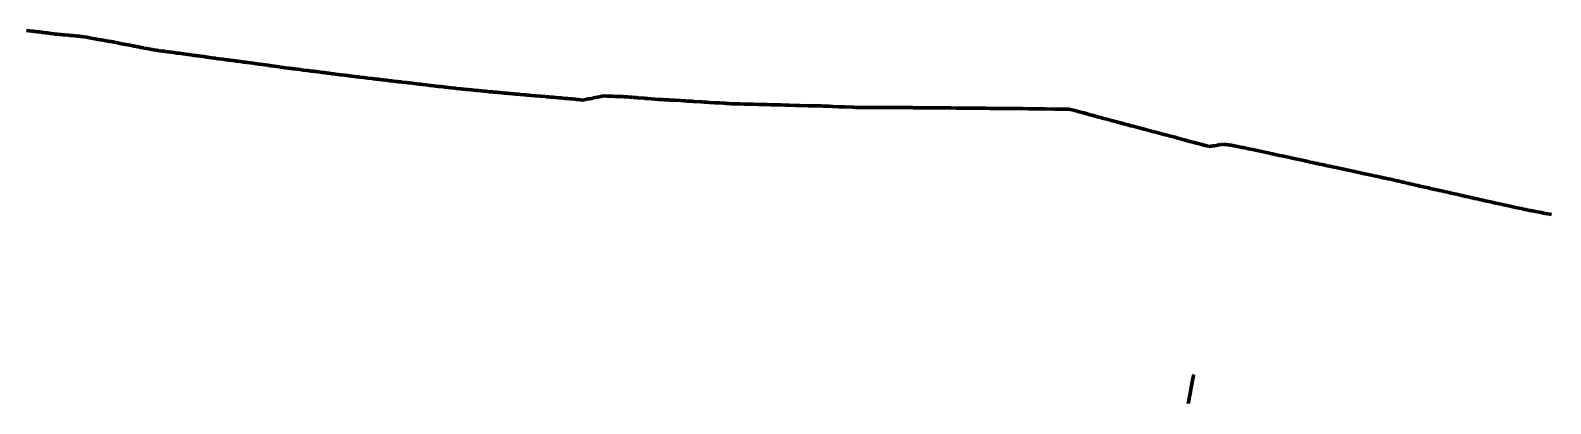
# Model space of a CAD drawing. Header units: metres. Extents: x 599858 to 604892, y 1147555 to 1148052.
# Drawn here: x 602066 to 602772, y 1147750 to 1147924 of the extents above; entities that cross this region are included whole.
import ezdxf

# ---------------------------------------------------------------- set-up
doc = ezdxf.new("R2010")
doc.units = ezdxf.units.M
doc.header["$MEASUREMENT"] = 0
doc.linetypes.add('DGN Style 5', pattern=[112.216283, 48.092693, -64.12359])
doc.layers.add('TF_T_---_Kabl-_2', color=5, linetype='DGN Style 5', lineweight=70)

msp = doc.modelspace()

# ---------------------------------------------------------------- linework, layer by layer
at = {"layer": 'TF_T_---_Kabl-_2'}
for points in [[(602129.44, 1147913.84, 40.789168), (602129.41, 1147913.84, 40.79), (602129.17, 1147913.88, 40.8), (602128.89, 1147913.91, 40.8), (602128.28, 1147914, 40.81), (602127.7, 1147914.08, 40.86), (602127.63, 1147914.08, 40.84), (602127.08, 1147914.16, 40.87), (602125.72, 1147914.34, 40.85), (602125.47, 1147914.38, 40.86), (602124.96, 1147914.45, 40.87), (602124.1, 1147914.56, 40.88), (602122.932756, 1147914.723303, 40.918529), (602122.62, 1147914.78, 40.93), (602122.14, 1147914.87, 40.94), (602122.08, 1147914.88, 40.97), (602121.84, 1147914.93, 40.97), (602121.32, 1147915.03, 40.94), (602120.62, 1147915.17, 40.96), (602118.54, 1147915.57, 40.99), (602118.35, 1147915.6, 41.01), (602118.21, 1147915.63, 41.01), (602116.89, 1147915.88, 41), (602116.46, 1147915.97, 40.96), (602115.87, 1147916.08, 41.01), (602115.44, 1147916.16, 40.97), (602114.83, 1147916.28, 40.98), (602114.18, 1147916.41, 41.01), (602113.72, 1147916.5, 40.96), (602113.61, 1147916.52, 40.95), (602113.41, 1147916.55, 40.93), (602113.22, 1147916.59, 40.95), (602113.11, 1147916.61, 40.95), (602111.9, 1147916.84, 41.02), (602111.55, 1147916.91, 41.02), (602111.01, 1147917.02, 40.95), (602109.86, 1147917.24, 40.94), (602107.97, 1147917.6, 40.97), (602107.35, 1147917.72, 40.98), (602106.12, 1147917.96, 40.97), (602104.62, 1147918.25, 40.96), (602104.41, 1147918.29, 40.97), (602103.84, 1147918.4, 40.99), (602102.91, 1147918.58, 41.02), (602102.49, 1147918.66, 40.95), (602102.065295, 1147918.741427, 40.9639), (602102.04, 1147918.75, 40.96), (602101.87, 1147918.77, 40.94), (602101.59, 1147918.82, 40.94), (602098.63, 1147919.35, 41.04), (602098.12, 1147919.44, 41.05), (602097.14, 1147919.61, 41.07), (602096.7, 1147919.69, 41.07), (602096.6, 1147919.7, 41.05), (602096.38, 1147919.74, 41.06), (602093.06, 1147920.33, 41.07), (602092.89, 1147920.36, 41.08), (602092.48, 1147920.43, 41.1), (602091.84, 1147920.55, 41.07), (602090.44, 1147920.79, 41.08), (602089.20499, 1147921.011627, 41.058644), (602088.79, 1147921.04, 41.05), (602087.57, 1147921.14, 41.03), (602086.37, 1147921.24, 41.03), (602085.11, 1147921.34, 41), (602084.92, 1147921.36, 40.97), (602084.4, 1147921.4, 41), (602083.96, 1147921.44, 41.01), (602083.45, 1147921.48, 41), (602083.17, 1147921.5, 40.96), (602083.16, 1147921.5, 40.96), (602081.56, 1147921.64, 41.02), (602080.76, 1147921.7, 41.04), (602080.69, 1147921.71, 41.05), (602079.668276, 1147921.789263, 40.994449), (602079.25, 1147921.84, 40.98), (602078, 1147922, 41.01), (602077.29, 1147922.09, 41.01), (602076.53, 1147922.18, 40.98), (602075.21, 1147922.35, 41.06), (602075.15, 1147922.36, 41.06), (602074.82, 1147922.4, 41.07), (602074.69, 1147922.42, 41.07), (602074.49, 1147922.44, 41.08), (602073.42, 1147922.58, 41.06), (602073.31, 1147922.59, 41.07), (602073.24, 1147922.6, 41.07), (602072.8, 1147922.65, 41.07), (602071.45, 1147922.82, 41.05), (602070.86, 1147922.9, 41.04), (602069.61, 1147923.05, 41.04), (602069.45, 1147923.07, 41.05), (602069.34, 1147923.09, 41.05), (602068.79, 1147923.16, 41.06), (602067.96, 1147923.26, 40.99), (602067.73, 1147923.29, 41.06), (602067.22, 1147923.36, 41.05), (602066.73, 1147923.42, 41.05), (602066.54, 1147923.44, 41.05), (602066.22, 1147923.48, 41.04), (602063.85, 1147923.78, 41.04)], [(602115.93, 1147916.07, 41.007984), (602116.46, 1147915.97, 40.96), (602116.89, 1147915.89, 41), (602118.21, 1147915.63, 41.01), (602118.35, 1147915.6, 41.01), (602118.54, 1147915.57, 40.99), (602120.62, 1147915.17, 40.96), (602121.32, 1147915.03, 40.94), (602121.84, 1147914.93, 40.97), (602122.08, 1147914.88, 40.97), (602122.14, 1147914.87, 40.95), (602122.62, 1147914.78, 40.93), (602122.932756, 1147914.723303, 40.918529), (602124.1, 1147914.56, 40.88), (602124.96, 1147914.45, 40.87), (602125.47, 1147914.38, 40.86), (602125.72, 1147914.34, 40.85), (602127.08, 1147914.16, 40.87), (602127.63, 1147914.08, 40.84), (602127.7, 1147914.08, 40.86), (602128.28, 1147914, 40.81), (602128.89, 1147913.91, 40.8), (602129.17, 1147913.88, 40.8), (602129.41, 1147913.84, 40.79), (602129.437048, 1147913.842742, 40.788847)], [(602772.46, 1147838.14, 40.35), (602771.8, 1147838.27, 40.26), (602771.46, 1147838.34, 40.28), (602771.05, 1147838.42, 40.28), (602770.59, 1147838.5, 40.27), (602769.61, 1147838.69, 40.28), (602768.81, 1147838.85, 40.37), (602767.9, 1147839.02, 40.35), (602767.89, 1147839.03, 40.35), (602767.88, 1147839.03, 40.35), (602765.07, 1147839.57, 40.27), (602763.66, 1147839.84, 40.28), (602763.3, 1147839.91, 40.29), (602762.79, 1147840.01, 40.38), (602762.29, 1147840.1, 40.27), (602760.553545, 1147840.437411, 40.308881), (602760.13, 1147840.53, 40.32), (602758.43, 1147840.9, 40.32), (602757.46, 1147841.11, 40.34), (602755.8, 1147841.48, 40.36), (602753.24, 1147842.04, 40.39), (602751.98, 1147842.31, 40.4), (602750.43, 1147842.65, 40.46), (602749.59, 1147842.83, 40.42), (602749.38, 1147842.88, 40.46), (602749.07, 1147842.94, 40.49), (602748.38, 1147843.1, 40.5), (602746.46, 1147843.51, 40.53), (602744.77, 1147843.88, 40.48), (602744.65, 1147843.91, 40.49), (602744.44, 1147843.96, 40.48), (602744.2, 1147844.01, 40.5), (602742.46, 1147844.39, 40.54), (602742.25, 1147844.43, 40.53), (602741.63, 1147844.57, 40.49), (602741.532999, 1147844.592613, 40.492372), (602741.11, 1147844.69, 40.49), (602740.62, 1147844.8, 40.57), (602739.8, 1147844.98, 40.51), (602738.87, 1147845.19, 40.49), (602738.55, 1147845.26, 40.49), (602737.95, 1147845.4, 40.55), (602737.09, 1147845.59, 40.64), (602736.89, 1147845.64, 40.65), (602736.75, 1147845.67, 40.61), (602736.33, 1147845.76, 40.6), (602735.59, 1147845.93, 40.62), (602735.14, 1147846.03, 40.67), (602734.44, 1147846.19, 40.66), (602732.97, 1147846.52, 40.7), (602732.78, 1147846.56, 40.72), (602732.57, 1147846.61, 40.68), (602731.14, 1147846.93, 40.7), (602730.62, 1147847.05, 40.74), (602729.06, 1147847.4, 40.76), (602728.49, 1147847.53, 40.74), (602728.35, 1147847.57, 40.75), (602728.33, 1147847.57, 40.75), (602727.49, 1147847.76, 40.71), (602726.02, 1147848.09, 40.8), (602725.96, 1147848.1, 40.8), (602725.7, 1147848.16, 40.78), (602725.01, 1147848.32, 40.81), (602724.59, 1147848.41, 40.78), (602724.46, 1147848.44, 40.82), (602724.12, 1147848.52, 40.82), (602723.15, 1147848.74, 40.8), (602722.95, 1147848.78, 40.73), (602722.63, 1147848.85, 40.8), (602722.21, 1147848.95, 40.75), (602722.04, 1147848.99, 40.75), (602720.64, 1147849.3, 40.77), (602720.56, 1147849.32, 40.77), (602720.51, 1147849.33, 40.77), (602720.31, 1147849.38, 40.81), (602719.89, 1147849.47, 40.79), (602719.18, 1147849.63, 40.77), (602718.27, 1147849.84, 40.88), (602718.19, 1147849.86, 40.87), (602718.04, 1147849.89, 40.84), (602717.57, 1147850, 40.87), (602717.56, 1147850, 40.87), (602717.51, 1147850.01, 40.88), (602716.17, 1147850.31, 40.92), (602715.33, 1147850.5, 40.91), (602712.95, 1147851.04, 40.83), (602712.17, 1147851.22, 40.96), (602711.97, 1147851.26, 40.95), (602711.31, 1147851.41, 40.83), (602710.41, 1147851.61, 40.81), (602709.49, 1147851.82, 40.81), (602708.918364, 1147851.947741, 40.78948), (602707.62, 1147852.25, 40.75), (602706.06, 1147852.61, 40.79), (602705.6, 1147852.72, 40.82), (602705.35, 1147852.78, 40.84), (602705.29, 1147852.79, 40.84), (602705.23, 1147852.81, 40.85), (602704.92, 1147852.88, 40.86), (602704.75, 1147852.92, 40.84), (602703.72, 1147853.16, 40.83), (602703.41, 1147853.23, 40.81), (602701.14, 1147853.76, 40.78), (602700.657756, 1147853.865813, 40.789899), (602698.9, 1147854.25, 40.82), (602697.66, 1147854.52, 40.82), (602696.4, 1147854.79, 40.74), (602695.38, 1147855.01, 40.72), (602695.16, 1147855.06, 40.72), (602694.33, 1147855.24, 40.81), (602693.82, 1147855.35, 40.84), (602691.16, 1147855.92, 40.84), (602690.64, 1147856.03, 40.78), (602690.2, 1147856.13, 40.79), (602690.09, 1147856.15, 40.8), (602689.55, 1147856.27, 40.83), (602688.16, 1147856.57, 40.77), (602687.95, 1147856.61, 40.76), (602687.9, 1147856.63, 40.75), (602685.89, 1147857.06, 40.82), (602685.73, 1147857.09, 40.83), (602685.53, 1147857.14, 40.84), (602684.92, 1147857.27, 40.86), (602684.38, 1147857.39, 40.87), (602682.93, 1147857.7, 40.88), (602680.94, 1147858.13, 40.83), (602680.78, 1147858.16, 40.82), (602678.1, 1147858.74, 40.86), (602677.93, 1147858.78, 40.86), (602676.62, 1147859.06, 40.87), (602676.03, 1147859.19, 40.89), (602674.42, 1147859.54, 40.79), (602672.43, 1147859.96, 40.87), (602671.59, 1147860.15, 40.85), (602670.7, 1147860.34, 40.86), (602670.52, 1147860.38, 40.9), (602669.64, 1147860.57, 40.84), (602669.59, 1147860.58, 40.85), (602669.44, 1147860.61, 40.84), (602669.25, 1147860.65, 40.84), (602668.46, 1147860.82, 40.91), (602668.16, 1147860.89, 40.86), (602668.02, 1147860.92, 40.87), (602667.7, 1147860.99, 40.82), (602666.75, 1147861.19, 40.88), (602665.97, 1147861.36, 40.89), (602664.75, 1147861.62, 40.97), (602664.54, 1147861.67, 40.92), (602664.21, 1147861.74, 40.87), (602663.83, 1147861.82, 40.86), (602663.37, 1147861.92, 40.84), (602662.08, 1147862.2, 40.93), (602661.42, 1147862.34, 40.91), (602660.35, 1147862.57, 40.85), (602659.77, 1147862.7, 40.82), (602659.47, 1147862.76, 40.87), (602658.55, 1147862.96, 40.89), (602657.97, 1147863.09, 40.97), (602656.01, 1147863.51, 40.93), (602655.61, 1147863.6, 40.95), (602655.21, 1147863.68, 40.96), (602655.07, 1147863.71, 40.95), (602651.24, 1147864.54, 41.06), (602651.12, 1147864.57, 41.06), (602651.08, 1147864.57, 41.06), (602650.96, 1147864.6, 41.07), (602647.95, 1147865.25, 41.28), (602647.2, 1147865.41, 41.3), (602646.17, 1147865.63, 41.33), (602642.79, 1147866.36, 41.33), (602642.55, 1147866.41, 41.34), (602641.46, 1147866.65, 41.46), (602640.12, 1147866.94, 41.45), (602638.41, 1147867.31, 41.46), (602638.28, 1147867.34, 41.47), (602638.17, 1147867.36, 41.47), (602638.16, 1147867.36, 41.47), (602637.94, 1147867.41, 41.48), (602635.75, 1147867.88, 41.59), (602635.14, 1147868.02, 41.51), (602635, 1147868.05, 41.52), (602634.98, 1147868.05, 41.52), (602633.7, 1147868.33, 41.59), (602631.74, 1147868.75, 41.56), (602630.53, 1147869.01, 41.6), (602630.31, 1147869.06, 41.71), (602630.04, 1147869.12, 41.73), (602629.92, 1147869.14, 41.72), (602629.4, 1147869.25, 41.79), (602629.14, 1147869.31, 41.79), (602628.91, 1147869.36, 41.8), (602628.815025, 1147869.378161, 41.80051), (602627.34, 1147869.67, 41.74), (602626.56, 1147869.82, 41.79), (602625.83, 1147869.97, 41.76), (602625.14, 1147870.1, 41.78), (602624.82, 1147870.16, 41.8), (602624.46, 1147870.23, 41.81), (602623.73, 1147870.38, 41.84), (602623.66, 1147870.39, 41.84), (602623.56159, 1147870.406654, 41.832422), (602623.46, 1147870.42, 41.83), (602623.18, 1147870.45, 41.86), (602622.91, 1147870.48, 41.87), (602622.74, 1147870.5, 41.87), (602622.19, 1147870.55, 41.93), (602621.32, 1147870.64, 41.9), (602620.1, 1147870.77, 41.96), (602619.7145, 1147870.80906, 41.964391), (602619.09, 1147870.7, 41.99), (602618.84, 1147870.66, 42), (602618.49, 1147870.6, 42.01), (602617.86, 1147870.49, 41.98), (602616.86, 1147870.32, 42.16), (602615.93, 1147870.16, 42.31), (602615.86, 1147870.15, 42.32), (602615.28, 1147870.05, 42.29), (602614.89, 1147869.98, 42.35), (602614.59, 1147869.93, 42.37), (602614.41, 1147869.9, 42.34), (602614.2, 1147869.87, 42.34), (602613.578274, 1147869.760834, 42.374637), (602613.5, 1147869.78, 42.38), (602613.18, 1147869.87, 42.46), (602612.63, 1147870.01, 42.51), (602612.32, 1147870.09, 42.46), (602612.1, 1147870.15, 42.46), (602611.82, 1147870.23, 42.46), (602611.59, 1147870.29, 42.5), (602610.98, 1147870.45, 42.57), (602610.01, 1147870.71, 42.63), (602609.51, 1147870.84, 42.64), (602609.44, 1147870.86, 42.64), (602609.42, 1147870.87, 42.65), (602607.55, 1147871.36, 42.91), (602607.14, 1147871.47, 42.97), (602607.12, 1147871.48, 42.97), (602604.46, 1147872.18, 43.34), (602603.88, 1147872.34, 43.42), (602602.35, 1147872.75, 43.76), (602598.82, 1147873.68, 44.27), (602597.41, 1147874.06, 44.46), (602596.18, 1147874.38, 44.66), (602595.31, 1147874.62, 44.82), (602594.93, 1147874.72, 44.74), (602593.89, 1147875, 44.84), (602592.29, 1147875.42, 44.81), (602588.59, 1147876.4, 44.79), (602587.67, 1147876.65, 44.79), (602583.16, 1147877.85, 44.95), (602582.68, 1147877.97, 44.97), (602582.63, 1147877.99, 44.97), (602578.1, 1147879.19, 45.17), (602577.04, 1147879.47, 45.21), (602575.64, 1147879.84, 45.32), (602573.8, 1147880.33, 45.36), (602572.9, 1147880.57, 45.37), (602572.14, 1147880.78, 45.23), (602572.03, 1147880.8, 45.19), (602571.98, 1147880.82, 45.18), (602571.87, 1147880.85, 45.19), (602570.96, 1147881.09, 45.23), (602568.59, 1147881.72, 45.34), (602567.74, 1147881.95, 45.39), (602567.03, 1147882.13, 45.41), (602563.812418, 1147882.988612, 45.557066), (602563.06, 1147883.2, 45.59), (602562.13, 1147883.45, 45.64), (602561.94, 1147883.5, 45.63), (602559.01, 1147884.31, 45.62), (602558.69, 1147884.39, 45.62), (602558.69, 1147884.4, 45.62), (602558.66, 1147884.4, 45.62), (602557.54, 1147884.71, 45.78), (602556.76, 1147884.93, 45.56), (602556.27, 1147885.06, 45.43), (602556.18, 1147885.08, 45.39), (602555.15, 1147885.37, 44.83), (602553.01, 1147885.95, 43.71), (602552.45, 1147886.11, 43.54), (602552.37, 1147886.13, 43.51), (602552, 1147886.23, 43.3), (602550.3, 1147886.7, 42.33), (602548.981735, 1147887.058108, 41.923339), (602548.16, 1147887.07, 41.73), (602547.99, 1147887.08, 41.68), (602547.91, 1147887.08, 41.67), (602547.77, 1147887.08, 41.66), (602547.03, 1147887.09, 41.76), (602546.5, 1147887.1, 41.83), (602546.43, 1147887.1, 41.83), (602546.42, 1147887.1, 41.83), (602545.48, 1147887.11, 41.91), (602545.19, 1147887.12, 41.91), (602544.6, 1147887.13, 41.93), (602543.49, 1147887.14, 41.91), (602541.79, 1147887.17, 41.95), (602541.6, 1147887.17, 41.95), (602541.47, 1147887.17, 41.95), (602537.26, 1147887.24, 41.96), (602534.94, 1147887.27, 41.89), (602534.26, 1147887.29, 41.87), (602533.97, 1147887.29, 41.9), (602533.64, 1147887.29, 41.87), (602532.52, 1147887.31, 41.92), (602531.81, 1147887.32, 41.95), (602531.68, 1147887.32, 41.95), (602529.378511, 1147887.363348, 41.94897), (602526.8, 1147887.38, 41.95), (602522.77, 1147887.42, 42.01), (602522.43, 1147887.42, 42.01), (602517.44, 1147887.47, 42.06), (602517.39, 1147887.47, 42.06), (602511.89, 1147887.52, 42.1), (602511.75, 1147887.52, 42.1), (602511.62, 1147887.52, 42.1), (602509.75, 1147887.54, 42.1), (602507.21, 1147887.56, 42.13), (602506.8, 1147887.56, 42.12), (602506.64, 1147887.57, 42.13), (602506.41, 1147887.57, 42.13), (602503.38, 1147887.6, 42.15), (602502.72, 1147887.6, 42.16), (602501.93, 1147887.61, 42.13), (602501.74, 1147887.61, 42.15), (602500.75, 1147887.62, 42.16), (602498.25, 1147887.64, 42.15), (602496.17, 1147887.66, 42.11), (602495.86, 1147887.66, 42.12), (602493.42, 1147887.69, 42.09), (602492.48, 1147887.69, 42.08), (602491.7, 1147887.7, 42.08), (602491.23, 1147887.71, 42.07), (602490.83, 1147887.71, 42.07), (602488.16, 1147887.73, 42.04), (602487.15, 1147887.74, 42.03), (602486.2, 1147887.75, 42.02), (602485.46, 1147887.76, 42), (602482.91, 1147887.78, 42), (602481.56, 1147887.79, 41.98), (602480.69, 1147887.8, 41.99), (602479.63, 1147887.81, 41.98), (602477.22, 1147887.83, 41.97), (602476.38, 1147887.84, 42.01), (602476.07, 1147887.84, 41.99), (602475.43, 1147887.85, 41.98), (602475.255661, 1147887.853445, 41.976454), (602472.59, 1147887.86, 41.98), (602471.52, 1147887.86, 41.99), (602470.85, 1147887.87, 41.95), (602469.63, 1147887.87, 41.95), (602468.43, 1147887.87, 41.96), (602467.43, 1147887.88, 41.94), (602465.52, 1147887.88, 41.97), (602462.77, 1147887.89, 41.99), (602461.43, 1147887.9, 41.97), (602461.1, 1147887.9, 41.98), (602460.27, 1147887.9, 41.97), (602456.73, 1147887.92, 41.97), (602456.19, 1147887.92, 41.99), (602452.31, 1147887.93, 42.01), (602450.27, 1147887.94, 42.05), (602449.869159, 1147887.93715, 42.052346), (602449.24, 1147887.97, 42.06), (602448.14, 1147888.01, 42.05), (602447.55, 1147888.04, 42.06), (602444.2, 1147888.17, 41.98), (602443.61, 1147888.2, 41.99), (602442.74, 1147888.23, 42.1), (602441.1, 1147888.3, 42.11), (602438.56, 1147888.41, 42.17), (602436.99, 1147888.47, 42.19), (602435.39, 1147888.54, 42.18), (602434.82, 1147888.56, 42.18), (602434.16, 1147888.59, 42.17), (602434.122687, 1147888.590187, 42.169129), (602432.91, 1147888.62, 42.17), (602430.83, 1147888.67, 42.2), (602427.3, 1147888.77, 42.15), (602426.99, 1147888.77, 42.15), (602423.27, 1147888.87, 42.25), (602422.95, 1147888.88, 42.26), (602422.53, 1147888.89, 42.25), (602421.29, 1147888.92, 42.24), (602418.35, 1147889, 42.21), (602417.17, 1147889.03, 42.25), (602416.82, 1147889.04, 42.16), (602416.37, 1147889.05, 42.25), (602414.51, 1147889.1, 42.23), (602413.63, 1147889.12, 42.15), (602412.55, 1147889.15, 42.15), (602411.3, 1147889.18, 42.25), (602410.4, 1147889.2, 42.24), (602409.61, 1147889.22, 42.15), (602407.94, 1147889.26, 42.23), (602407.08, 1147889.29, 42.18), (602404.2, 1147889.36, 42.22), (602404.13, 1147889.36, 42.21), (602403.98, 1147889.37, 42.23), (602403.85, 1147889.37, 42.23), (602403.8, 1147889.37, 42.24), (602401.51, 1147889.43, 42.14), (602401.35, 1147889.43, 42.13), (602401.3, 1147889.44, 42.12), (602401.21, 1147889.44, 42.13), (602400.74, 1147889.45, 42.16), (602399.76, 1147889.47, 42.17), (602399.13, 1147889.49, 42.08), (602398.88, 1147889.5, 42.12), (602398.07, 1147889.52, 42.12), (602397.4, 1147889.54, 42.11), (602395.49, 1147889.58, 42.08), (602394.59, 1147889.61, 42.11), (602394.2, 1147889.62, 42.09), (602393.54, 1147889.64, 42.14), (602393.27, 1147889.64, 42.11), (602393.18, 1147889.64, 42.13), (602392.89, 1147889.65, 42.07), (602392.25, 1147889.67, 42.01), (602391.412811, 1147889.689553, 42.044237), (602391.29, 1147889.7, 42.05), (602390.08, 1147889.77, 42.07), (602388.83, 1147889.84, 42.04), (602388.64, 1147889.86, 42.05), (602387.75, 1147889.91, 42), (602385.82, 1147890.02, 41.96), (602385.33, 1147890.05, 41.92), (602384.35, 1147890.11, 41.92), (602384.04, 1147890.13, 41.93), (602383.87, 1147890.14, 41.92), (602383.59, 1147890.16, 41.92), (602381.19, 1147890.3, 41.94), (602379.8, 1147890.39, 41.91), (602379.22, 1147890.42, 41.82), (602379.03, 1147890.43, 41.81), (602377.68, 1147890.51, 41.78), (602377.39, 1147890.53, 41.77), (602377.35, 1147890.53, 41.77), (602377.3, 1147890.54, 41.76), (602377.22, 1147890.54, 41.78), (602374.2, 1147890.72, 41.8), (602373.86, 1147890.74, 41.77), (602373.72, 1147890.75, 41.76), (602373.01, 1147890.79, 41.76), (602372.85, 1147890.8, 41.77), (602370.65, 1147890.93, 41.63), (602370.43, 1147890.95, 41.63), (602369.24, 1147891.02, 41.64), (602367.73, 1147891.11, 41.66), (602365.05, 1147891.27, 41.69), (602364.5, 1147891.3, 41.59), (602363.47, 1147891.36, 41.58), (602362.93, 1147891.4, 41.64), (602362.24, 1147891.44, 41.6), (602361.61, 1147891.47, 41.62), (602360.41, 1147891.55, 41.6), (602359.55, 1147891.6, 41.59), (602359.42, 1147891.61, 41.62), (602358.86, 1147891.64, 41.65), (602358.24, 1147891.68, 41.6), (602357.64, 1147891.71, 41.63), (602355.839168, 1147891.817596, 41.621598), (602352.54, 1147892.09, 41.6), (602352.37, 1147892.1, 41.6), (602351.48, 1147892.17, 41.57), (602350.99, 1147892.21, 41.59), (602350.84, 1147892.22, 41.59), (602350.8, 1147892.23, 41.58), (602350.73, 1147892.23, 41.57), (602347.67, 1147892.48, 41.54), (602347.33, 1147892.5, 41.52), (602347.06, 1147892.53, 41.59), (602346.67, 1147892.56, 41.49), (602346.64, 1147892.56, 41.48), (602345.9, 1147892.62, 41.51), (602345.76, 1147892.63, 41.53), (602345.38, 1147892.66, 41.5), (602345.22, 1147892.67, 41.5), (602345.19, 1147892.68, 41.5), (602343.64, 1147892.8, 41.51), (602343.46, 1147892.82, 41.51), (602342.042528, 1147892.93391, 41.555651), (602341.55, 1147892.95, 41.58), (602341, 1147892.97, 41.52), (602340.42, 1147892.99, 41.59), (602339.3, 1147893.03, 41.55), (602339.16, 1147893.04, 41.52), (602338.74, 1147893.05, 41.55), (602337.29, 1147893.11, 41.62), (602336.33, 1147893.14, 41.67), (602334.83, 1147893.2, 41.69), (602334.53, 1147893.21, 41.69), (602333.68, 1147893.24, 41.6), (602331.819349, 1147893.308369, 41.729278), (602331.64, 1147893.27, 41.74), (602330.8, 1147893.1, 41.7), (602330.05, 1147892.94, 41.73), (602327.37, 1147892.37, 41.79), (602327.04, 1147892.3, 41.78), (602326.95, 1147892.29, 41.77), (602326.89, 1147892.27, 41.78), (602326.81, 1147892.26, 41.78), (602326.46, 1147892.18, 41.75), (602325.59, 1147892, 41.77), (602325.32, 1147891.94, 41.7), (602325.02, 1147891.88, 41.75), (602323.55, 1147891.57, 41.66), (602323.44, 1147891.55, 41.65), (602323.13, 1147891.48, 41.64), (602322.736649, 1147891.395954, 41.633121), (602321.3, 1147891.53, 41.69), (602321.18, 1147891.54, 41.7), (602320.11, 1147891.63, 41.69), (602319.62, 1147891.68, 41.67), (602319.41, 1147891.69, 41.68), (602318.83, 1147891.75, 41.69), (602317.34, 1147891.88, 41.67), (602316.44, 1147891.96, 41.73), (602315.17, 1147892.07, 41.62), (602314.77, 1147892.1, 41.63), (602314.16, 1147892.16, 41.69), (602312.13, 1147892.34, 41.66), (602311.95, 1147892.35, 41.66), (602311.85, 1147892.36, 41.66), (602311.79, 1147892.37, 41.65), (602311.05, 1147892.43, 41.63), (602308.54, 1147892.66, 41.68), (602306.96, 1147892.8, 41.63), (602306.68, 1147892.82, 41.62), (602305.35, 1147892.94, 41.59), (602304.96, 1147892.97, 41.61), (602304.64, 1147893, 41.62), (602302.84, 1147893.16, 41.53), (602302.47, 1147893.19, 41.53), (602302.39, 1147893.2, 41.53), (602300.66, 1147893.35, 41.62), (602300, 1147893.41, 41.65), (602298.36, 1147893.56, 41.6), (602297.41, 1147893.64, 41.6), (602296.68, 1147893.7, 41.53), (602295.91, 1147893.77, 41.5), (602295.65, 1147893.8, 41.57), (602294.98, 1147893.85, 41.54), (602293.2, 1147894.01, 41.53), (602292.57, 1147894.07, 41.54), (602291.93, 1147894.12, 41.53), (602291.25, 1147894.18, 41.53), (602290.23, 1147894.27, 41.53), (602289.79, 1147894.31, 41.54), (602288.5, 1147894.43, 41.48), (602288.05, 1147894.47, 41.43), (602287.85, 1147894.48, 41.46), (602287.25, 1147894.54, 41.44), (602286.89, 1147894.57, 41.5), (602286.69, 1147894.59, 41.48), (602285.86, 1147894.66, 41.48), (602283.73, 1147894.85, 41.48), (602282.99, 1147894.91, 41.46), (602282.19, 1147894.99, 41.43), (602280.93, 1147895.1, 41.41), (602280.39, 1147895.14, 41.46), (602280.12, 1147895.17, 41.4), (602279.992815, 1147895.178759, 41.386519), (602279.45, 1147895.23, 41.31), (602279.23, 1147895.25, 41.31), (602278.99, 1147895.28, 41.31), (602277.96, 1147895.38, 41.38), (602277.12, 1147895.46, 41.39), (602276.3, 1147895.54, 41.34), (602273.92, 1147895.77, 41.29), (602273.33, 1147895.83, 41.3), (602273.26, 1147895.84, 41.3), (602269.03, 1147896.25, 41.28), (602267.95, 1147896.35, 41.27), (602266.96, 1147896.45, 41.24), (602266.77, 1147896.47, 41.24), (602265.69, 1147896.58, 41.26), (602265.26, 1147896.62, 41.28), (602263.56, 1147896.78, 41.22), (602262.98, 1147896.84, 41.2), (602262.86, 1147896.85, 41.2), (602262.765869, 1147896.861129, 41.197194), (602261.06, 1147897.06, 41.16), (602258.73, 1147897.33, 41.13), (602258.2, 1147897.4, 41.17), (602257.62, 1147897.46, 41.15), (602256.36, 1147897.61, 41.16), (602255.59, 1147897.7, 41.13), (602255.58, 1147897.7, 41.13), (602255.31, 1147897.74, 41.13), (602251.76, 1147898.15, 41.14), (602251.18, 1147898.22, 41.14), (602249.45, 1147898.42, 41.17), (602249.42, 1147898.43, 41.17), (602249.3, 1147898.44, 41.16), (602247.64, 1147898.63, 41.1), (602247.07, 1147898.7, 41.12), (602246.83, 1147898.73, 41.11), (602246.5, 1147898.77, 41.1), (602245.09, 1147898.93, 41.12), (602243.08, 1147899.17, 41.08), (602241.78, 1147899.32, 41.02), (602240.92, 1147899.42, 41.08), (602240.41, 1147899.48, 41.06), (602240.1, 1147899.52, 41.05), (602238.58, 1147899.7, 41.02), (602238.38, 1147899.72, 41.02), (602237.55, 1147899.82, 41.01), (602237.15, 1147899.86, 41), (602236.73, 1147899.91, 40.97), (602236, 1147900, 40.99), (602235.46, 1147900.06, 40.97), (602233.45, 1147900.3, 40.96), (602232.69, 1147900.39, 40.97), (602231.99, 1147900.47, 40.96), (602231.15, 1147900.57, 40.96), (602230.74, 1147900.62, 41.01), (602229.6, 1147900.75, 41.01), (602229.13, 1147900.8, 40.95), (602228.02, 1147900.93, 40.95), (602227.33, 1147901.02, 40.96), (602226.74, 1147901.09, 40.96), (602226.58, 1147901.1, 40.97), (602226.34, 1147901.13, 40.99), (602225.49, 1147901.23, 40.99), (602225.18, 1147901.27, 40.97), (602224.72, 1147901.32, 40.96), (602224.53, 1147901.34, 40.95), (602222.37, 1147901.6, 40.94), (602220.56, 1147901.81, 40.89), (602220.37, 1147901.83, 40.89), (602218.76, 1147902.02, 40.84), (602217.97, 1147902.11, 40.89), (602217.77, 1147902.14, 40.89), (602216.87, 1147902.24, 40.85), (602216.58, 1147902.28, 40.84), (602216.285088, 1147902.312977, 40.846561), (602215.04, 1147902.47, 40.86), (602214.12, 1147902.59, 40.85), (602213.57, 1147902.66, 40.86), (602212.99, 1147902.73, 40.88), (602212.8, 1147902.76, 40.85), (602211.76, 1147902.89, 40.89), (602210, 1147903.11, 40.9), (602209.9, 1147903.13, 40.84), (602209.59, 1147903.17, 40.88), (602208.58, 1147903.3, 40.93), (602207.53, 1147903.43, 40.91), (602207.17, 1147903.48, 40.84), (602206.95, 1147903.5, 40.85), (602206.62, 1147903.55, 40.85), (602205.78, 1147903.65, 40.85), (602204.41, 1147903.83, 40.92), (602204.33, 1147903.84, 40.92), (602203.89, 1147903.9, 40.93), (602203.79, 1147903.91, 40.92), (602203.46, 1147903.95, 40.9), (602203.07, 1147904, 40.84), (602202.17, 1147904.12, 40.9), (602201.87, 1147904.15, 40.91), (602201.65, 1147904.18, 40.88), (602201.41, 1147904.21, 40.91), (602198.33, 1147904.61, 40.84), (602197.92, 1147904.66, 40.85), (602197.75, 1147904.68, 40.84), (602197.01, 1147904.77, 40.83), (602196.3, 1147904.87, 40.82), (602194.45, 1147905.1, 40.81), (602194.01, 1147905.16, 40.8), (602192.57, 1147905.34, 40.81), (602191.47, 1147905.48, 40.81), (602191.11, 1147905.53, 40.8), (602188.37, 1147905.88, 40.87), (602187.85, 1147905.95, 40.86), (602187.72, 1147905.96, 40.86), (602187.02, 1147906.05, 40.76), (602186.76, 1147906.09, 40.75), (602186.57, 1147906.11, 40.77), (602186.024412, 1147906.182337, 40.759176), (602185.45, 1147906.26, 40.75), (602181.9, 1147906.74, 40.81), (602181.72, 1147906.76, 40.81), (602181.65, 1147906.77, 40.81), (602181.34, 1147906.81, 40.82), (602178.93, 1147907.14, 40.84), (602178.81, 1147907.16, 40.84), (602178.73, 1147907.17, 40.83), (602178, 1147907.27, 40.76), (602177.39, 1147907.35, 40.79), (602176.78, 1147907.43, 40.8), (602176.46, 1147907.47, 40.77), (602175.96, 1147907.54, 40.79), (602172.3, 1147908.04, 40.77), (602172.12, 1147908.06, 40.77), (602171.92, 1147908.09, 40.77), (602169.69, 1147908.39, 40.81), (602169.15, 1147908.46, 40.81), (602167.75, 1147908.65, 40.77), (602166.58, 1147908.81, 40.83), (602166.18, 1147908.87, 40.81), (602165.68, 1147908.93, 40.82), (602164.7, 1147909.07, 40.83), (602163.97, 1147909.16, 40.85), (602162.23, 1147909.4, 40.85), (602161.62, 1147909.48, 40.85), (602161.26, 1147909.53, 40.87), (602160.76, 1147909.6, 40.83), (602159.67, 1147909.75, 40.76), (602158.48, 1147909.91, 40.77), (602157.97, 1147909.98, 40.79), (602157.31, 1147910.07, 40.8), (602156.79, 1147910.14, 40.81), (602155.74, 1147910.28, 40.81), (602154.96, 1147910.38, 40.79), (602154.93, 1147910.39, 40.78), (602154.71, 1147910.42, 40.77), (602153.19, 1147910.62, 40.77), (602152.07, 1147910.78, 40.78), (602151.73, 1147910.82, 40.78), (602150.93, 1147910.93, 40.77), (602148.72, 1147911.23, 40.7), (602148, 1147911.33, 40.75), (602147.68, 1147911.37, 40.76), (602147.47, 1147911.4, 40.75), (602147.03, 1147911.46, 40.73), (602146.22, 1147911.57, 40.73), (602144.81, 1147911.76, 40.73), (602143.6, 1147911.92, 40.77), (602143.1, 1147911.99, 40.78), (602143.07, 1147911.99, 40.79), (602142.99, 1147912.01, 40.8), (602142.78, 1147912.03, 40.8), (602141.84, 1147912.16, 40.78), (602140.03, 1147912.41, 40.76), (602139, 1147912.55, 40.76), (602138.92, 1147912.56, 40.77), (602136.72, 1147912.85, 40.81), (602136.64, 1147912.86, 40.81), (602136.63, 1147912.87, 40.81), (602136.59, 1147912.87, 40.81), (602134.79, 1147913.12, 40.73), (602134.06, 1147913.21, 40.87), (602133.71, 1147913.26, 40.87), (602132.24, 1147913.46, 40.81), (602132.21, 1147913.46, 40.81), (602132.2, 1147913.47, 40.81), (602132.19, 1147913.47, 40.81), (602129.75, 1147913.8, 40.83), (602129.437048, 1147913.842736, 40.788847)], [(602129.44, 1147913.84, 40.789168), (602129.75, 1147913.8, 40.83), (602132.19, 1147913.47, 40.81), (602132.2, 1147913.47, 40.81), (602132.21, 1147913.46, 40.81), (602132.24, 1147913.46, 40.81), (602133.71, 1147913.26, 40.87), (602134.06, 1147913.21, 40.87), (602134.79, 1147913.12, 40.73), (602136.59, 1147912.87, 40.81), (602136.63, 1147912.87, 40.81), (602136.64, 1147912.86, 40.81), (602136.72, 1147912.85, 40.81), (602138.92, 1147912.56, 40.77), (602139, 1147912.55, 40.76), (602140.03, 1147912.41, 40.76), (602141.84, 1147912.16, 40.78), (602142.78, 1147912.03, 40.8), (602142.99, 1147912.01, 40.8), (602143.07, 1147911.99, 40.79), (602143.1, 1147911.99, 40.78), (602143.6, 1147911.92, 40.77), (602144.81, 1147911.76, 40.73), (602146.22, 1147911.57, 40.73), (602147.03, 1147911.46, 40.73), (602147.47, 1147911.4, 40.75), (602147.68, 1147911.37, 40.76), (602148, 1147911.33, 40.75), (602148.72, 1147911.23, 40.7), (602150.93, 1147910.93, 40.77), (602151.73, 1147910.82, 40.78), (602152.07, 1147910.78, 40.78), (602153.19, 1147910.62, 40.77), (602154.71, 1147910.42, 40.77), (602154.93, 1147910.39, 40.78), (602154.96, 1147910.38, 40.79), (602155.74, 1147910.28, 40.81), (602156.79, 1147910.14, 40.81), (602157.31, 1147910.07, 40.8), (602157.97, 1147909.98, 40.79), (602158.48, 1147909.91, 40.77), (602159.67, 1147909.75, 40.76), (602160.76, 1147909.6, 40.83), (602161.26, 1147909.53, 40.87), (602161.62, 1147909.48, 40.85), (602162.23, 1147909.4, 40.85), (602163.97, 1147909.16, 40.85), (602164.7, 1147909.07, 40.83), (602165.68, 1147908.93, 40.82), (602166.18, 1147908.87, 40.81), (602166.58, 1147908.81, 40.83), (602167.75, 1147908.65, 40.77), (602169.15, 1147908.46, 40.81), (602169.69, 1147908.39, 40.81), (602171.92, 1147908.09, 40.77), (602172.12, 1147908.06, 40.77), (602172.3, 1147908.04, 40.77), (602175.96, 1147907.54, 40.79), (602176.46, 1147907.47, 40.77), (602176.78, 1147907.43, 40.8), (602177.39, 1147907.35, 40.79), (602178, 1147907.27, 40.76), (602178.73, 1147907.17, 40.83), (602178.81, 1147907.16, 40.84), (602178.93, 1147907.14, 40.84), (602181.34, 1147906.81, 40.82), (602181.65, 1147906.77, 40.81), (602181.72, 1147906.76, 40.81), (602181.9, 1147906.74, 40.81), (602185.45, 1147906.26, 40.75), (602186.024412, 1147906.182337, 40.759176), (602186.57, 1147906.11, 40.77), (602186.76, 1147906.09, 40.75), (602187.02, 1147906.05, 40.76), (602187.72, 1147905.96, 40.86), (602187.85, 1147905.95, 40.86), (602188.37, 1147905.88, 40.87), (602191.11, 1147905.53, 40.8), (602191.47, 1147905.48, 40.81), (602192.57, 1147905.34, 40.81), (602194.01, 1147905.16, 40.8), (602194.45, 1147905.1, 40.81), (602196.3, 1147904.87, 40.82), (602197.01, 1147904.77, 40.83), (602197.75, 1147904.68, 40.84), (602197.92, 1147904.66, 40.85), (602198.33, 1147904.61, 40.84), (602201.41, 1147904.21, 40.91), (602201.65, 1147904.18, 40.88), (602201.87, 1147904.15, 40.91), (602202.17, 1147904.12, 40.9), (602203.07, 1147904, 40.84), (602203.46, 1147903.95, 40.9), (602203.79, 1147903.91, 40.92), (602203.89, 1147903.9, 40.93), (602204.33, 1147903.84, 40.92), (602204.41, 1147903.83, 40.92), (602205.78, 1147903.65, 40.85), (602206.62, 1147903.55, 40.85), (602206.95, 1147903.5, 40.85), (602207.17, 1147903.48, 40.84), (602207.53, 1147903.43, 40.91), (602208.58, 1147903.3, 40.93), (602209.59, 1147903.17, 40.88), (602209.9, 1147903.13, 40.84), (602210, 1147903.11, 40.9), (602211.76, 1147902.89, 40.89), (602212.8, 1147902.76, 40.85), (602212.99, 1147902.73, 40.88), (602213.57, 1147902.66, 40.86), (602214.12, 1147902.59, 40.85), (602215.04, 1147902.47, 40.86), (602216.285088, 1147902.312977, 40.846561), (602216.58, 1147902.28, 40.84), (602216.87, 1147902.24, 40.85), (602217.77, 1147902.14, 40.89), (602217.97, 1147902.11, 40.89), (602218.76, 1147902.02, 40.84), (602220.37, 1147901.83, 40.89), (602220.56, 1147901.81, 40.89), (602222.37, 1147901.6, 40.94), (602224.53, 1147901.34, 40.95), (602224.72, 1147901.32, 40.96), (602225.18, 1147901.27, 40.97), (602225.49, 1147901.23, 40.99), (602226.34, 1147901.13, 40.99), (602226.58, 1147901.1, 40.97), (602226.74, 1147901.09, 40.96), (602227.33, 1147901.02, 40.96), (602228.02, 1147900.93, 40.95), (602229.13, 1147900.8, 40.95), (602229.6, 1147900.75, 41.01), (602230.74, 1147900.62, 41.01), (602231.15, 1147900.57, 40.96), (602231.99, 1147900.47, 40.96), (602232.69, 1147900.39, 40.97), (602233.45, 1147900.3, 40.96), (602235.46, 1147900.06, 40.97), (602236, 1147900, 40.99), (602236.73, 1147899.91, 40.97), (602237.15, 1147899.86, 41), (602237.55, 1147899.82, 41.01), (602238.38, 1147899.72, 41.02), (602238.58, 1147899.7, 41.02), (602240.1, 1147899.52, 41.05), (602240.41, 1147899.48, 41.06), (602240.92, 1147899.42, 41.08), (602241.78, 1147899.32, 41.02), (602243.08, 1147899.17, 41.08), (602245.09, 1147898.93, 41.12), (602246.5, 1147898.77, 41.1), (602246.83, 1147898.73, 41.11), (602247.07, 1147898.7, 41.12), (602247.64, 1147898.63, 41.1), (602249.3, 1147898.44, 41.16), (602249.42, 1147898.43, 41.17), (602249.45, 1147898.42, 41.17), (602251.18, 1147898.22, 41.14), (602251.76, 1147898.15, 41.14), (602255.31, 1147897.74, 41.13), (602255.58, 1147897.7, 41.13), (602255.59, 1147897.7, 41.13), (602256.36, 1147897.61, 41.16), (602257.62, 1147897.46, 41.15), (602258.2, 1147897.4, 41.17), (602258.73, 1147897.33, 41.13), (602261.06, 1147897.06, 41.16), (602262.765869, 1147896.861129, 41.197194), (602262.86, 1147896.85, 41.2), (602262.98, 1147896.84, 41.2), (602263.56, 1147896.78, 41.22), (602265.26, 1147896.62, 41.28), (602265.69, 1147896.58, 41.26), (602266.77, 1147896.47, 41.24), (602266.96, 1147896.45, 41.24), (602267.95, 1147896.35, 41.27), (602269.03, 1147896.25, 41.28), (602273.26, 1147895.84, 41.3), (602273.33, 1147895.83, 41.3), (602273.92, 1147895.77, 41.29), (602276.3, 1147895.54, 41.34), (602277.12, 1147895.46, 41.39), (602277.96, 1147895.38, 41.38), (602278.99, 1147895.28, 41.31), (602279.23, 1147895.25, 41.31), (602279.45, 1147895.23, 41.31), (602279.992815, 1147895.178759, 41.386519), (602280.12, 1147895.17, 41.4), (602280.39, 1147895.14, 41.46), (602280.93, 1147895.1, 41.41), (602282.19, 1147894.99, 41.43), (602282.99, 1147894.91, 41.46), (602283.73, 1147894.85, 41.48), (602285.86, 1147894.66, 41.48), (602286.69, 1147894.59, 41.48), (602286.89, 1147894.57, 41.5), (602287.25, 1147894.54, 41.44), (602287.85, 1147894.48, 41.46), (602288.05, 1147894.47, 41.43), (602288.5, 1147894.43, 41.48), (602289.79, 1147894.31, 41.54), (602290.23, 1147894.27, 41.53), (602291.25, 1147894.18, 41.53), (602291.93, 1147894.12, 41.53), (602292.57, 1147894.07, 41.54), (602293.2, 1147894.01, 41.53), (602294.98, 1147893.85, 41.54), (602295.65, 1147893.8, 41.57), (602295.91, 1147893.77, 41.5), (602296.68, 1147893.7, 41.53), (602297.41, 1147893.64, 41.6), (602298.36, 1147893.56, 41.6), (602300, 1147893.41, 41.65), (602300.66, 1147893.35, 41.62), (602302.39, 1147893.2, 41.53), (602302.47, 1147893.19, 41.53), (602302.84, 1147893.16, 41.53), (602304.64, 1147893, 41.62), (602304.96, 1147892.97, 41.61), (602305.35, 1147892.94, 41.59), (602306.68, 1147892.82, 41.62), (602306.96, 1147892.8, 41.63), (602308.54, 1147892.66, 41.68), (602311.05, 1147892.43, 41.63), (602311.79, 1147892.37, 41.65), (602311.85, 1147892.36, 41.66), (602311.95, 1147892.35, 41.66), (602312.13, 1147892.34, 41.66), (602314.16, 1147892.16, 41.69), (602314.77, 1147892.1, 41.63), (602315.17, 1147892.07, 41.62), (602316.44, 1147891.96, 41.73), (602317.34, 1147891.88, 41.67), (602318.83, 1147891.75, 41.69), (602319.41, 1147891.69, 41.68), (602319.62, 1147891.68, 41.67), (602320.11, 1147891.63, 41.69), (602321.18, 1147891.54, 41.7), (602321.3, 1147891.53, 41.69), (602322.736649, 1147891.395954, 41.633121), (602323.13, 1147891.48, 41.64), (602323.44, 1147891.55, 41.65), (602323.55, 1147891.57, 41.66), (602325.02, 1147891.88, 41.75), (602325.32, 1147891.94, 41.7), (602325.59, 1147892, 41.77), (602326.46, 1147892.18, 41.75), (602326.81, 1147892.26, 41.78), (602326.89, 1147892.27, 41.78), (602326.95, 1147892.29, 41.77), (602327.04, 1147892.3, 41.78), (602327.37, 1147892.37, 41.79), (602330.05, 1147892.94, 41.73), (602330.8, 1147893.1, 41.7), (602331.64, 1147893.27, 41.74), (602331.819349, 1147893.308369, 41.729278), (602333.68, 1147893.24, 41.6), (602334.53, 1147893.21, 41.69), (602334.83, 1147893.2, 41.69), (602336.33, 1147893.14, 41.67), (602337.29, 1147893.11, 41.62), (602338.74, 1147893.05, 41.55), (602339.16, 1147893.04, 41.52), (602339.3, 1147893.03, 41.55), (602340.42, 1147892.99, 41.59), (602341, 1147892.97, 41.52), (602341.55, 1147892.95, 41.58), (602342.042528, 1147892.93391, 41.555651), (602343.46, 1147892.82, 41.51), (602343.64, 1147892.8, 41.51), (602345.19, 1147892.68, 41.5), (602345.22, 1147892.67, 41.5), (602345.38, 1147892.66, 41.5), (602345.76, 1147892.63, 41.53), (602345.9, 1147892.62, 41.51), (602346.64, 1147892.56, 41.48), (602346.67, 1147892.56, 41.49), (602347.06, 1147892.53, 41.59), (602347.33, 1147892.5, 41.52), (602347.67, 1147892.48, 41.54), (602350.73, 1147892.23, 41.57), (602350.8, 1147892.23, 41.58), (602350.84, 1147892.22, 41.59), (602350.99, 1147892.21, 41.59), (602351.48, 1147892.17, 41.57), (602352.37, 1147892.1, 41.6), (602352.54, 1147892.09, 41.6), (602355.839168, 1147891.817596, 41.621598), (602357.64, 1147891.71, 41.63), (602358.24, 1147891.68, 41.6), (602358.86, 1147891.64, 41.65), (602359.42, 1147891.61, 41.62), (602359.55, 1147891.6, 41.59), (602360.41, 1147891.55, 41.6), (602361.61, 1147891.47, 41.62), (602362.24, 1147891.44, 41.6), (602362.93, 1147891.4, 41.64), (602363.47, 1147891.36, 41.58), (602364.5, 1147891.3, 41.59), (602365.05, 1147891.27, 41.69), (602367.73, 1147891.11, 41.66), (602369.24, 1147891.02, 41.64), (602370.43, 1147890.95, 41.63), (602370.65, 1147890.93, 41.63), (602372.85, 1147890.8, 41.77), (602373.01, 1147890.79, 41.76), (602373.72, 1147890.75, 41.76), (602373.86, 1147890.74, 41.77), (602374.2, 1147890.72, 41.8), (602377.22, 1147890.54, 41.78), (602377.3, 1147890.54, 41.76), (602377.35, 1147890.53, 41.77), (602377.39, 1147890.53, 41.77), (602377.68, 1147890.51, 41.78), (602379.03, 1147890.43, 41.81), (602379.22, 1147890.42, 41.82), (602379.8, 1147890.39, 41.91), (602381.19, 1147890.3, 41.94), (602383.59, 1147890.16, 41.92), (602383.87, 1147890.14, 41.92), (602384.04, 1147890.13, 41.93), (602384.35, 1147890.11, 41.92), (602385.33, 1147890.05, 41.92), (602385.82, 1147890.02, 41.96), (602387.75, 1147889.91, 42), (602388.64, 1147889.86, 42.05), (602388.83, 1147889.84, 42.04), (602390.08, 1147889.77, 42.07), (602391.29, 1147889.7, 42.05), (602391.412811, 1147889.689553, 42.044237), (602392.25, 1147889.67, 42.01), (602392.89, 1147889.65, 42.07), (602393.18, 1147889.64, 42.13), (602393.27, 1147889.64, 42.11), (602393.54, 1147889.64, 42.14), (602394.2, 1147889.62, 42.09), (602394.59, 1147889.61, 42.11), (602395.49, 1147889.58, 42.08), (602397.4, 1147889.54, 42.11), (602398.07, 1147889.52, 42.12), (602398.88, 1147889.5, 42.12), (602399.13, 1147889.49, 42.08), (602399.76, 1147889.47, 42.17), (602400.74, 1147889.45, 42.16), (602401.21, 1147889.44, 42.13), (602401.3, 1147889.44, 42.12), (602401.35, 1147889.43, 42.13), (602401.51, 1147889.43, 42.14), (602403.8, 1147889.37, 42.24), (602403.85, 1147889.37, 42.23), (602403.98, 1147889.37, 42.23), (602404.13, 1147889.36, 42.21), (602404.2, 1147889.36, 42.22), (602407.08, 1147889.29, 42.18), (602407.94, 1147889.26, 42.23), (602409.61, 1147889.22, 42.15), (602410.4, 1147889.2, 42.24), (602411.3, 1147889.18, 42.25), (602412.55, 1147889.15, 42.15), (602413.63, 1147889.12, 42.15), (602414.51, 1147889.1, 42.23), (602416.37, 1147889.05, 42.25), (602416.82, 1147889.04, 42.16), (602417.17, 1147889.03, 42.25), (602418.35, 1147889, 42.21), (602421.29, 1147888.92, 42.24), (602422.53, 1147888.89, 42.25), (602422.95, 1147888.88, 42.26), (602423.27, 1147888.87, 42.25), (602426.99, 1147888.77, 42.15), (602427.3, 1147888.77, 42.15), (602430.83, 1147888.67, 42.2), (602432.91, 1147888.62, 42.17), (602434.122687, 1147888.590187, 42.169129), (602434.16, 1147888.59, 42.17), (602434.82, 1147888.56, 42.18), (602435.39, 1147888.54, 42.18), (602436.99, 1147888.47, 42.19), (602438.56, 1147888.41, 42.17), (602441.1, 1147888.3, 42.11), (602442.74, 1147888.23, 42.1), (602443.61, 1147888.2, 41.99), (602444.2, 1147888.17, 41.98), (602447.55, 1147888.04, 42.06), (602448.14, 1147888.01, 42.05), (602449.24, 1147887.97, 42.06), (602449.869159, 1147887.93715, 42.052346), (602450.27, 1147887.94, 42.05), (602452.31, 1147887.93, 42.01), (602456.19, 1147887.92, 41.99), (602456.73, 1147887.92, 41.97), (602460.27, 1147887.9, 41.97), (602461.1, 1147887.9, 41.98), (602461.43, 1147887.9, 41.97), (602462.77, 1147887.89, 41.99), (602465.52, 1147887.88, 41.97), (602467.43, 1147887.88, 41.94), (602468.43, 1147887.87, 41.96), (602469.63, 1147887.87, 41.95), (602470.85, 1147887.87, 41.95), (602471.52, 1147887.86, 41.99), (602472.59, 1147887.86, 41.98), (602475.255661, 1147887.853445, 41.976454), (602475.43, 1147887.85, 41.98), (602476.07, 1147887.84, 41.99), (602476.38, 1147887.84, 42.01), (602477.22, 1147887.83, 41.97), (602479.63, 1147887.81, 41.98), (602480.69, 1147887.8, 41.99), (602481.56, 1147887.79, 41.98), (602482.91, 1147887.78, 42), (602485.46, 1147887.76, 42), (602486.2, 1147887.75, 42.02), (602487.15, 1147887.74, 42.03), (602488.16, 1147887.73, 42.04), (602490.83, 1147887.71, 42.07), (602491.23, 1147887.71, 42.07), (602491.7, 1147887.7, 42.08), (602492.48, 1147887.69, 42.08), (602493.42, 1147887.69, 42.09), (602495.86, 1147887.66, 42.12), (602496.17, 1147887.66, 42.11), (602498.25, 1147887.64, 42.15), (602500.75, 1147887.62, 42.16), (602501.74, 1147887.61, 42.15), (602501.93, 1147887.61, 42.13), (602502.72, 1147887.6, 42.16), (602503.38, 1147887.6, 42.15), (602506.41, 1147887.57, 42.13), (602506.64, 1147887.57, 42.13), (602506.8, 1147887.56, 42.12), (602507.21, 1147887.56, 42.13), (602509.75, 1147887.54, 42.1), (602511.62, 1147887.52, 42.1), (602511.75, 1147887.52, 42.1), (602511.89, 1147887.52, 42.1), (602517.39, 1147887.47, 42.06), (602517.44, 1147887.47, 42.06), (602522.43, 1147887.42, 42.01), (602522.77, 1147887.42, 42.01), (602526.8, 1147887.38, 41.95), (602529.378511, 1147887.363348, 41.94897), (602531.68, 1147887.32, 41.95), (602531.81, 1147887.32, 41.95), (602532.52, 1147887.31, 41.92), (602533.64, 1147887.29, 41.87), (602533.97, 1147887.29, 41.9), (602534.26, 1147887.29, 41.87), (602534.94, 1147887.27, 41.89), (602537.26, 1147887.24, 41.96), (602541.47, 1147887.17, 41.95), (602541.6, 1147887.17, 41.95), (602541.79, 1147887.17, 41.95), (602543.49, 1147887.14, 41.91), (602544.6, 1147887.13, 41.93), (602545.19, 1147887.12, 41.91), (602545.48, 1147887.11, 41.91), (602546.42, 1147887.1, 41.83), (602546.43, 1147887.1, 41.83), (602546.5, 1147887.1, 41.83), (602547.03, 1147887.09, 41.76), (602547.77, 1147887.08, 41.66), (602547.91, 1147887.08, 41.67), (602547.99, 1147887.08, 41.68), (602548.16, 1147887.07, 41.73), (602548.981735, 1147887.058108, 41.923339), (602550.3, 1147886.7, 42.33), (602552, 1147886.23, 43.3), (602552.37, 1147886.13, 43.51), (602552.45, 1147886.11, 43.54), (602553.01, 1147885.95, 43.71), (602555.15, 1147885.37, 44.83), (602556.18, 1147885.08, 45.39), (602556.27, 1147885.06, 45.43), (602556.76, 1147884.93, 45.56), (602557.54, 1147884.71, 45.78), (602558.66, 1147884.4, 45.62), (602558.69, 1147884.4, 45.62), (602558.69, 1147884.39, 45.62), (602559.01, 1147884.31, 45.62), (602561.94, 1147883.5, 45.63), (602562.13, 1147883.45, 45.64), (602563.06, 1147883.2, 45.59), (602563.812418, 1147882.988612, 45.557066), (602567.03, 1147882.13, 45.41), (602567.74, 1147881.95, 45.39), (602568.59, 1147881.72, 45.34), (602570.96, 1147881.09, 45.23), (602571.87, 1147880.85, 45.19), (602571.98, 1147880.82, 45.18), (602572.03, 1147880.8, 45.19), (602572.14, 1147880.78, 45.23), (602572.9, 1147880.57, 45.37), (602573.8, 1147880.33, 45.36), (602575.64, 1147879.84, 45.32), (602577.04, 1147879.47, 45.21), (602578.1, 1147879.19, 45.17), (602582.63, 1147877.99, 44.97), (602582.68, 1147877.97, 44.97), (602583.16, 1147877.85, 44.95), (602587.67, 1147876.65, 44.79), (602588.59, 1147876.4, 44.79), (602592.29, 1147875.42, 44.81), (602593.89, 1147875, 44.84), (602594.93, 1147874.72, 44.74), (602595.31, 1147874.62, 44.82), (602596.18, 1147874.38, 44.66), (602597.41, 1147874.06, 44.46), (602598.82, 1147873.68, 44.27), (602602.35, 1147872.75, 43.76), (602603.88, 1147872.34, 43.42), (602604.46, 1147872.18, 43.34), (602607.12, 1147871.48, 42.97), (602607.14, 1147871.47, 42.97), (602607.55, 1147871.36, 42.91), (602609.42, 1147870.87, 42.65), (602609.44, 1147870.86, 42.64), (602609.51, 1147870.84, 42.64), (602610.01, 1147870.71, 42.63), (602610.98, 1147870.45, 42.57), (602611.59, 1147870.29, 42.5), (602611.82, 1147870.23, 42.46), (602612.1, 1147870.15, 42.46), (602612.32, 1147870.09, 42.46), (602612.63, 1147870.01, 42.51), (602613.18, 1147869.87, 42.46), (602613.5, 1147869.78, 42.38), (602613.578274, 1147869.760834, 42.374637), (602614.2, 1147869.87, 42.34), (602614.41, 1147869.9, 42.34), (602614.59, 1147869.93, 42.37), (602614.89, 1147869.98, 42.35), (602615.28, 1147870.05, 42.29), (602615.86, 1147870.15, 42.32), (602615.93, 1147870.16, 42.31), (602616.86, 1147870.32, 42.16), (602617.86, 1147870.49, 41.98), (602618.49, 1147870.6, 42.01), (602618.84, 1147870.66, 42), (602619.09, 1147870.7, 41.99), (602619.7145, 1147870.80906, 41.964391), (602620.1, 1147870.77, 41.96), (602621.32, 1147870.64, 41.9), (602622.19, 1147870.55, 41.93), (602622.74, 1147870.5, 41.87), (602622.91, 1147870.48, 41.87), (602623.18, 1147870.45, 41.86), (602623.46, 1147870.42, 41.83), (602623.56159, 1147870.406654, 41.832422), (602623.66, 1147870.39, 41.84), (602623.73, 1147870.38, 41.84), (602624.46, 1147870.23, 41.81), (602624.82, 1147870.16, 41.8), (602625.14, 1147870.1, 41.78), (602625.83, 1147869.97, 41.76), (602626.56, 1147869.82, 41.79), (602627.34, 1147869.67, 41.74), (602628.815025, 1147869.378161, 41.80051), (602628.91, 1147869.36, 41.8), (602629.14, 1147869.31, 41.79), (602629.4, 1147869.25, 41.79), (602629.92, 1147869.14, 41.72), (602630.04, 1147869.12, 41.73), (602630.31, 1147869.06, 41.71), (602630.53, 1147869.01, 41.6), (602631.74, 1147868.75, 41.56), (602633.7, 1147868.33, 41.59), (602634.98, 1147868.05, 41.52), (602635, 1147868.05, 41.52), (602635.14, 1147868.02, 41.51), (602635.75, 1147867.88, 41.59), (602637.94, 1147867.41, 41.48), (602638.16, 1147867.36, 41.47), (602638.17, 1147867.36, 41.47), (602638.28, 1147867.34, 41.47), (602638.41, 1147867.31, 41.46), (602640.12, 1147866.94, 41.45), (602641.46, 1147866.65, 41.46), (602642.55, 1147866.41, 41.34), (602642.79, 1147866.36, 41.33), (602646.17, 1147865.63, 41.33), (602647.2, 1147865.41, 41.3), (602647.95, 1147865.25, 41.28), (602650.96, 1147864.6, 41.07), (602651.08, 1147864.57, 41.06), (602651.12, 1147864.57, 41.06), (602651.24, 1147864.54, 41.06), (602655.07, 1147863.71, 40.95), (602655.21, 1147863.68, 40.96), (602655.61, 1147863.6, 40.95), (602656.01, 1147863.51, 40.93), (602657.97, 1147863.09, 40.97), (602658.55, 1147862.96, 40.89), (602659.47, 1147862.76, 40.87), (602659.77, 1147862.7, 40.82), (602660.35, 1147862.57, 40.85), (602661.42, 1147862.34, 40.91), (602662.08, 1147862.2, 40.93), (602663.37, 1147861.92, 40.84), (602663.83, 1147861.82, 40.86), (602664.21, 1147861.74, 40.87), (602664.54, 1147861.67, 40.92), (602664.75, 1147861.62, 40.97), (602665.97, 1147861.36, 40.89), (602666.75, 1147861.19, 40.88), (602667.7, 1147860.99, 40.82), (602668.02, 1147860.92, 40.87), (602668.16, 1147860.89, 40.86), (602668.46, 1147860.82, 40.91), (602669.25, 1147860.65, 40.84), (602669.44, 1147860.61, 40.84), (602669.59, 1147860.58, 40.85), (602669.64, 1147860.57, 40.84), (602670.52, 1147860.38, 40.9), (602670.7, 1147860.34, 40.86), (602671.59, 1147860.15, 40.85), (602672.43, 1147859.96, 40.87), (602674.42, 1147859.54, 40.79), (602676.03, 1147859.19, 40.89), (602676.62, 1147859.06, 40.87), (602677.93, 1147858.78, 40.86), (602678.1, 1147858.74, 40.86), (602680.78, 1147858.16, 40.82), (602680.94, 1147858.13, 40.83), (602682.93, 1147857.7, 40.88), (602684.38, 1147857.39, 40.87), (602684.92, 1147857.27, 40.86), (602685.53, 1147857.14, 40.84), (602685.73, 1147857.09, 40.83), (602685.89, 1147857.06, 40.82), (602687.9, 1147856.63, 40.75), (602687.95, 1147856.61, 40.76), (602688.16, 1147856.57, 40.77), (602689.55, 1147856.27, 40.83), (602690.09, 1147856.15, 40.8), (602690.2, 1147856.13, 40.79), (602690.64, 1147856.03, 40.78), (602691.16, 1147855.92, 40.84), (602693.82, 1147855.35, 40.84), (602694.33, 1147855.24, 40.81), (602695.16, 1147855.06, 40.72), (602695.38, 1147855.01, 40.72), (602696.4, 1147854.79, 40.74), (602697.66, 1147854.52, 40.82), (602698.9, 1147854.25, 40.82), (602700.657756, 1147853.865813, 40.789899), (602701.14, 1147853.76, 40.78), (602703.41, 1147853.23, 40.81), (602703.72, 1147853.16, 40.83), (602704.75, 1147852.92, 40.84), (602704.92, 1147852.88, 40.86), (602705.23, 1147852.81, 40.85), (602705.29, 1147852.79, 40.84), (602705.35, 1147852.78, 40.84), (602705.6, 1147852.72, 40.82), (602706.06, 1147852.61, 40.79), (602707.62, 1147852.25, 40.75), (602708.918364, 1147851.947741, 40.78948), (602709.49, 1147851.82, 40.81), (602710.41, 1147851.61, 40.81), (602711.31, 1147851.41, 40.83), (602711.97, 1147851.26, 40.95), (602712.17, 1147851.22, 40.96), (602712.95, 1147851.04, 40.83), (602715.33, 1147850.5, 40.91), (602716.17, 1147850.31, 40.92), (602717.51, 1147850.01, 40.88), (602717.56, 1147850, 40.87), (602717.57, 1147850, 40.87), (602718.04, 1147849.89, 40.84), (602718.19, 1147849.86, 40.87), (602718.27, 1147849.84, 40.88), (602719.18, 1147849.63, 40.77), (602719.89, 1147849.47, 40.79), (602720.31, 1147849.38, 40.81), (602720.51, 1147849.33, 40.77), (602720.56, 1147849.32, 40.77), (602720.64, 1147849.3, 40.77), (602722.04, 1147848.99, 40.75), (602722.21, 1147848.95, 40.75), (602722.63, 1147848.85, 40.8), (602722.95, 1147848.78, 40.73), (602723.15, 1147848.74, 40.8), (602724.12, 1147848.52, 40.82), (602724.46, 1147848.44, 40.82), (602724.59, 1147848.41, 40.78), (602725.01, 1147848.32, 40.81), (602725.7, 1147848.16, 40.78), (602725.96, 1147848.1, 40.8), (602726.02, 1147848.09, 40.8), (602727.49, 1147847.76, 40.71), (602728.33, 1147847.57, 40.75), (602728.35, 1147847.57, 40.75), (602728.49, 1147847.53, 40.74), (602729.06, 1147847.4, 40.76), (602730.62, 1147847.05, 40.74), (602731.14, 1147846.93, 40.7), (602732.57, 1147846.61, 40.68), (602732.78, 1147846.56, 40.72), (602732.97, 1147846.52, 40.7), (602734.44, 1147846.19, 40.66), (602735.14, 1147846.03, 40.67), (602735.59, 1147845.93, 40.62), (602736.33, 1147845.76, 40.6), (602736.75, 1147845.67, 40.61), (602736.89, 1147845.64, 40.65), (602737.09, 1147845.59, 40.64), (602737.95, 1147845.4, 40.55), (602738.55, 1147845.26, 40.49), (602738.87, 1147845.19, 40.49), (602739.8, 1147844.98, 40.51), (602740.62, 1147844.8, 40.57), (602741.11, 1147844.69, 40.49), (602741.532999, 1147844.592613, 40.492372), (602741.63, 1147844.57, 40.49), (602742.25, 1147844.43, 40.53), (602742.46, 1147844.39, 40.54), (602744.2, 1147844.01, 40.5), (602744.44, 1147843.96, 40.48), (602744.65, 1147843.91, 40.49), (602744.77, 1147843.88, 40.48), (602746.46, 1147843.51, 40.53), (602748.38, 1147843.1, 40.5), (602749.07, 1147842.94, 40.49), (602749.38, 1147842.88, 40.46), (602749.59, 1147842.83, 40.42), (602750.43, 1147842.65, 40.46), (602751.98, 1147842.31, 40.4), (602753.24, 1147842.04, 40.39), (602755.8, 1147841.48, 40.36), (602757.46, 1147841.11, 40.34), (602758.43, 1147840.9, 40.32), (602760.13, 1147840.53, 40.32), (602760.553545, 1147840.437411, 40.308881), (602762.29, 1147840.1, 40.27), (602762.79, 1147840.01, 40.38), (602763.3, 1147839.91, 40.29), (602763.66, 1147839.84, 40.28), (602765.07, 1147839.57, 40.27), (602767.88, 1147839.03, 40.35), (602767.89, 1147839.03, 40.35), (602767.9, 1147839.02, 40.35), (602768.81, 1147838.85, 40.37), (602769.61, 1147838.69, 40.28), (602770.59, 1147838.5, 40.27), (602771.05, 1147838.42, 40.28), (602771.46, 1147838.34, 40.28), (602771.8, 1147838.27, 40.26), (602772.46, 1147838.14, 40.35)], [(602606.24, 1147763.77, 42.725031), (602606.18, 1147763.41, 42.7), (602606.11, 1147763.02, 42.73), (602605.906922, 1147761.86999, 42.758598), (602605.74, 1147760.98, 42.78), (602605.12, 1147757.77, 42.81), (602604.59, 1147755, 42.86), (602604.32, 1147753.57, 42.9), (602604.18, 1147752.87, 42.95), (602604.16, 1147752.73, 42.95), (602603.9, 1147751.37, 43.01), (602603.73, 1147750.49, 43.01), (602603.67, 1147750.22, 43.01)], [(602606.24, 1147763.77, 42.725031), (602606.18, 1147763.41, 42.7), (602606.11, 1147763.02, 42.73), (602605.906922, 1147761.86999, 42.758598), (602605.74, 1147760.98, 42.78), (602605.12, 1147757.77, 42.81), (602604.59, 1147755, 42.86), (602604.32, 1147753.57, 42.9), (602604.18, 1147752.87, 42.95), (602604.16, 1147752.73, 42.95), (602603.9, 1147751.37, 43.01), (602603.73, 1147750.49, 43.01), (602603.67, 1147750.22, 43.01)]]:
    msp.add_polyline3d(points, dxfattribs=at)

doc.saveas('drawing.dxf')
